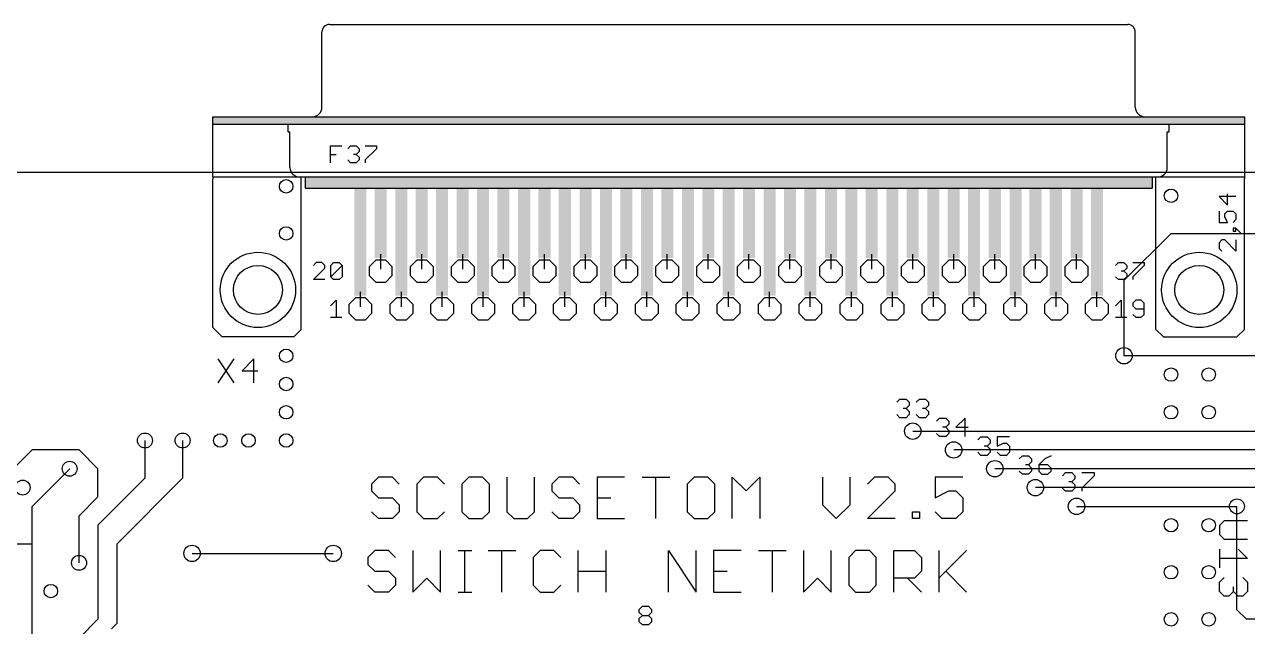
# Model space of a CAD drawing. Extents: x -27 to 163, y -5 to 112.
# Drawn here: x 36.3 to 118.8, y 71.3 to 111.9 of the extents above; entities that cross this region are included whole.
import ezdxf

# ---------------------------------------------------------------- set-up
doc = ezdxf.new("R2010")
doc.units = 0
doc.header["$MEASUREMENT"] = 0
doc.layers.get('0').update_dxf_attribs({"linetype": 'CONTINUOUS'})
for name, color, linetype in [('1', 22, 'CONTINUOUS'), ('17', 82, 'CONTINUOUS'), ('18', 82, 'CONTINUOUS'), ('20', 7, 'CONTINUOUS'), ('21', 7, 'CONTINUOUS'), ('25', 253, 'CONTINUOUS'), ('51', 53, 'CONTINUOUS')]:
    doc.layers.add(name, color=color, linetype=linetype)

# ---------------------------------------------------------------- blocks, each defined once
blk = doc.blocks.new('RECT')
blk.add_solid([(-0.5, -0.5), (0.5, -0.5), (-0.5, 0.5), (0.5, 0.5)])
blk = doc.blocks.new('OCTAGONP')
blk.add_lwpolyline([(-0.5, -0.2071), (-0.5, 0.2071), (-0.2071, 0.5), (0.2071, 0.5), (0.5, 0.2071), (0.5, -0.2071), (0.2071, -0.5), (-0.2071, -0.5)], close=True)
blk = doc.blocks.new('ROUNDP')
blk.add_circle((0, 0), 0.5)
blk = doc.blocks.new('ROUNDV')
blk.add_circle((0, 0), 0.5)

msp = doc.modelspace()

# ---------------------------------------------------------------- linework, layer by layer
at = {"layer": '1'}
for p, q in [((113.665, 97.79), (110.49, 94.615)), ((113.665, 97.79), (129.4348, 97.79)), ((110.49, 94.615), (110.49, 89.535)), ((119.38, 89.535), (110.49, 89.535)), ((96.2406, 84.4487), (123.8187, 84.4487)), ((44.45, 83.82), (44.45, 81.28)), ((46.99, 83.82), (46.99, 81.28)), ((36.83, 83.185), (32.385, 78.74)), ((40.005, 83.185), (36.83, 83.185)), ((41.275, 81.915), (40.005, 83.185)), ((122.555, 83.185), (99.0029, 83.185)), ((36.83, 79.375), (39.37, 81.915)), ((41.275, 80.01), (41.275, 81.915)), ((121.285, 81.915), (101.7778, 81.915)), ((44.45, 81.28), (41.275, 78.105)), ((46.99, 81.28), (42.545, 76.835)), ((104.521, 80.645), (104.5147, 80.6386)), ((120.015, 80.645), (104.521, 80.645)), ((36.83, 78.74), (36.83, 79.375)), ((40.005, 78.74), (41.275, 80.01)), ((107.2896, 79.375), (118.11, 79.375)), ((118.11, 72.39), (118.11, 79.375)), ((36.83, 76.835), (36.83, 78.74)), ((40.005, 75.565), (40.005, 78.74)), ((41.275, 78.105), (41.275, 71.755)), ((36.83, 76.835), (33.655, 76.835)), ((36.83, 73.66), (36.83, 76.835)), ((42.545, 76.835), (42.545, 71.4751)), ((47.625, 76.2), (57.15, 76.2)), ((36.83, 73.025), (36.83, 73.66)), ((36.83, 72.39), (36.83, 73.025)), ((36.83, 60.96), (36.83, 72.39)), ((118.745, 71.755), (118.11, 72.39)), ((41.275, 71.755), (40.005, 70.485)), ((42.545, 71.4751), (42.1899, 71.12)), ((120.015, 71.755), (118.745, 71.755))]:
    msp.add_line(p, q, dxfattribs=at)
at = {"layer": '20'}
msp.add_line((152.38, 101.905), (-17.145, 101.905), dxfattribs=at)
at = {"layer": '21'}
for p, q in [((56.8958, 111.8872), (57.1498, 111.8872)), ((57.1498, 111.8872), (110.4898, 111.8872)), ((110.4898, 111.8872), (110.7438, 111.8872)), ((56.3878, 106.2992), (56.3878, 111.3792)), ((111.2518, 106.2992), (111.2518, 111.3792)), ((49.0218, 105.1562), (49.0218, 105.6642)), ((49.0218, 105.6642), (56.7688, 105.6642)), ((56.7688, 105.6642), (110.8708, 105.6642)), ((110.8708, 105.6642), (118.6178, 105.6642)), ((118.6178, 105.6642), (118.6178, 105.1562)), ((49.0218, 104.6482), (49.0218, 105.1562)), ((49.0218, 105.1562), (51.5618, 105.1562)), ((51.5618, 105.1562), (54.1018, 105.1562)), ((54.1018, 104.6482), (54.1018, 105.1562)), ((54.1018, 105.1562), (113.5378, 105.1562)), ((113.5378, 105.1562), (116.0778, 105.1562)), ((113.5378, 104.6482), (113.5378, 105.1562)), ((116.0778, 105.1562), (118.6178, 105.1562)), ((118.6178, 105.1562), (118.6178, 104.6482)), ((49.0218, 101.6002), (49.0218, 104.6482)), ((54.1018, 104.6482), (54.2288, 104.6482)), ((54.2288, 102.2352), (54.2288, 104.6482)), ((113.4108, 102.2352), (113.4108, 104.6482)), ((113.4108, 104.6482), (113.5378, 104.6482)), ((118.6178, 104.6482), (118.6178, 101.6002)), ((49.0218, 101.6002), (54.1018, 101.6002)), ((49.0218, 101.6002), (49.0218, 101.4732)), ((54.1018, 101.6002), (54.9908, 101.6002)), ((54.9908, 101.6002), (55.2448, 101.6002)), ((54.9908, 91.3132), (54.9908, 101.6002)), ((55.2448, 101.6002), (55.2448, 100.8382)), ((55.2448, 101.6002), (112.3948, 101.6002)), ((112.3948, 101.6002), (112.3948, 100.8382)), ((112.3948, 101.6002), (112.6488, 101.6002)), ((112.6488, 101.6002), (113.5378, 101.6002)), ((112.6488, 91.3132), (112.6488, 101.6002)), ((113.5378, 101.6002), (118.6178, 101.6002)), ((118.6178, 101.6002), (118.6178, 101.4732)), ((49.0218, 91.4402), (49.0218, 101.4732)), ((55.2448, 100.8382), (112.3948, 100.8382)), ((118.6178, 91.3132), (118.6178, 101.4732)), ((56.007, 95.8226), (55.8163, 95.632)), ((56.3883, 95.8226), (56.007, 95.8226)), ((56.579, 95.632), (56.3883, 95.8226)), ((56.9857, 95.632), (57.1764, 95.8226)), ((57.1764, 95.8226), (57.5577, 95.8226)), ((57.5577, 95.8226), (57.7484, 95.632)), ((109.9183, 95.632), (110.109, 95.8226)), ((110.109, 95.8226), (110.4903, 95.8226)), ((110.4903, 95.8226), (110.681, 95.632)), ((111.0877, 95.8226), (111.8504, 95.8226)), ((111.8504, 95.8226), (111.8504, 95.632)), ((55.8163, 94.6787), (56.579, 95.4413)), ((56.579, 95.4413), (56.579, 95.632)), ((56.9857, 94.8693), (56.9857, 95.632)), ((56.9857, 94.8693), (57.7484, 95.632)), ((57.7484, 95.632), (57.7484, 94.8693)), ((110.4903, 95.2506), (110.2997, 95.2506)), ((110.681, 95.4413), (110.4903, 95.2506)), ((110.4903, 95.2506), (110.681, 95.06)), ((110.681, 95.632), (110.681, 95.4413)), ((110.681, 95.06), (110.681, 94.8693)), ((111.8504, 95.632), (111.0877, 94.8693)), ((56.579, 94.6787), (55.8163, 94.6787)), ((57.1764, 94.6787), (56.9857, 94.8693)), ((57.5577, 94.6787), (57.1764, 94.6787)), ((57.7484, 94.8693), (57.5577, 94.6787)), ((110.109, 94.6787), (109.9183, 94.8693)), ((110.4903, 94.6787), (110.109, 94.6787)), ((110.681, 94.8693), (110.4903, 94.6787)), ((111.0877, 94.8693), (111.0877, 94.6787)), ((56.9593, 92.9013), (57.3407, 93.2826)), ((57.3407, 93.2826), (57.3407, 92.1387)), ((109.9183, 92.9013), (110.2997, 93.2826)), ((110.2997, 93.2826), (110.2997, 92.1387)), ((111.2784, 93.2826), (111.0877, 93.092)), ((111.6597, 93.2826), (111.2784, 93.2826)), ((111.8504, 93.092), (111.6597, 93.2826)), ((111.0877, 93.092), (111.0877, 92.9013)), ((111.0877, 92.9013), (111.2784, 92.7106)), ((111.2784, 92.7106), (111.8504, 92.7106)), ((111.8504, 92.3293), (111.8504, 93.092)), ((56.9593, 92.1387), (57.722, 92.1387)), ((109.9183, 92.1387), (110.681, 92.1387)), ((111.0877, 92.3293), (111.2784, 92.1387)), ((111.2784, 92.1387), (111.6597, 92.1387)), ((111.6597, 92.1387), (111.8504, 92.3293)), ((49.6568, 90.8052), (49.0218, 91.4402)), ((54.4828, 90.8052), (49.6568, 90.8052)), ((54.4828, 90.8052), (54.9908, 91.3132)), ((112.6488, 91.3132), (113.1568, 90.8052)), ((113.1568, 90.8052), (118.1098, 90.8052)), ((118.1098, 90.8052), (118.6178, 91.3132)), ((95.1722, 86.3948), (95.3798, 86.6024)), ((95.3798, 86.6024), (95.795, 86.6024)), ((95.795, 85.9795), (95.5874, 85.9795)), ((95.795, 86.6024), (96.0026, 86.3948)), ((96.0026, 86.1871), (95.795, 85.9795)), ((95.795, 85.9795), (96.0026, 85.7719)), ((96.0026, 86.3948), (96.0026, 86.1871)), ((96.4819, 86.3948), (96.6895, 86.6024)), ((96.6895, 86.6024), (97.1047, 86.6024)), ((97.1047, 85.9795), (96.8971, 85.9795)), ((97.1047, 86.6024), (97.3123, 86.3948)), ((97.3123, 86.1871), (97.1047, 85.9795)), ((97.1047, 85.9795), (97.3123, 85.7719)), ((97.3123, 86.3948), (97.3123, 86.1871)), ((95.3798, 85.3567), (95.1722, 85.5643)), ((95.795, 85.3567), (95.3798, 85.3567)), ((96.0026, 85.5643), (95.795, 85.3567)), ((96.0026, 85.7719), (96.0026, 85.5643)), ((96.6895, 85.3567), (96.4819, 85.5643)), ((97.1047, 85.3567), (96.6895, 85.3567)), ((97.3123, 85.5643), (97.1047, 85.3567)), ((97.3123, 85.7719), (97.3123, 85.5643)), ((97.8392, 85.1248), (98.0468, 85.3324)), ((98.0468, 85.3324), (98.462, 85.3324)), ((98.462, 85.3324), (98.6696, 85.1248)), ((98.6696, 85.1248), (98.6696, 84.9171)), ((99.7717, 85.3324), (99.1489, 84.7095)), ((99.7717, 84.0867), (99.7717, 85.3324)), ((98.0468, 84.0867), (97.8392, 84.2943)), ((98.462, 84.7095), (98.2544, 84.7095)), ((98.6696, 84.9171), (98.462, 84.7095)), ((98.462, 84.7095), (98.6696, 84.5019)), ((98.6696, 84.2943), (98.462, 84.0867)), ((98.6696, 84.5019), (98.6696, 84.2943)), ((99.1489, 84.7095), (99.9793, 84.7095)), ((98.462, 84.0867), (98.0468, 84.0867)), ((100.6332, 83.8548), (100.8408, 84.0624)), ((100.8408, 84.0624), (101.256, 84.0624)), ((101.256, 83.4395), (101.0484, 83.4395)), ((101.256, 84.0624), (101.4636, 83.8548)), ((101.4636, 83.6471), (101.256, 83.4395)), ((101.256, 83.4395), (101.4636, 83.2319)), ((101.4636, 83.8548), (101.4636, 83.6471)), ((102.7733, 84.0624), (101.9429, 84.0624)), ((101.9429, 84.0624), (101.9429, 83.4395)), ((101.9429, 83.4395), (102.3581, 83.6471)), ((102.3581, 83.6471), (102.5657, 83.6471)), ((102.5657, 83.6471), (102.7733, 83.4395)), ((102.7733, 83.4395), (102.7733, 83.0243)), ((100.8408, 82.8167), (100.6332, 83.0243)), ((101.256, 82.8167), (100.8408, 82.8167)), ((101.4636, 83.0243), (101.256, 82.8167)), ((101.4636, 83.2319), (101.4636, 83.0243)), ((102.1505, 82.8167), (101.9429, 83.0243)), ((102.5657, 82.8167), (102.1505, 82.8167)), ((102.7733, 83.0243), (102.5657, 82.8167)), ((103.4272, 82.5848), (103.6348, 82.7924)), ((103.6348, 82.7924), (104.05, 82.7924)), ((104.05, 82.7924), (104.2576, 82.5848)), ((104.2576, 82.5848), (104.2576, 82.3771)), ((105.1521, 82.5848), (104.7369, 82.1695)), ((105.5673, 82.7924), (105.1521, 82.5848)), ((103.6348, 81.5467), (103.4272, 81.7543)), ((104.05, 82.1695), (103.8424, 82.1695)), ((104.2576, 82.3771), (104.05, 82.1695)), ((104.05, 82.1695), (104.2576, 81.9619)), ((104.2576, 81.7543), (104.05, 81.5467)), ((104.2576, 81.9619), (104.2576, 81.7543)), ((104.7369, 82.1695), (104.7369, 81.7543)), ((105.3597, 82.1695), (104.7369, 82.1695)), ((104.7369, 81.7543), (104.9445, 81.5467)), ((105.5673, 81.9619), (105.3597, 82.1695)), ((105.3597, 81.5467), (105.5673, 81.7543)), ((105.5673, 81.7543), (105.5673, 81.9619)), ((60.2071, 81.3459), (59.741, 80.8798)), ((59.741, 80.8798), (59.741, 80.4138)), ((61.1392, 81.3459), (60.2071, 81.3459)), ((61.6053, 80.8798), (61.1392, 81.3459)), ((63.2475, 81.3459), (62.7815, 80.8798)), ((62.7815, 80.8798), (62.7815, 79.0156)), ((64.1797, 81.3459), (63.2475, 81.3459)), ((64.6457, 80.8798), (64.1797, 81.3459)), ((66.288, 81.3459), (65.8219, 80.8798)), ((65.8219, 80.8798), (65.8219, 79.0156)), ((67.2201, 81.3459), (66.288, 81.3459)), ((67.6862, 80.8798), (67.2201, 81.3459)), ((67.6862, 79.0156), (67.6862, 80.8798)), ((68.8624, 81.3459), (68.8624, 79.0156)), ((70.7266, 79.0156), (70.7266, 81.3459)), ((72.3689, 81.3459), (71.9028, 80.8798)), ((71.9028, 80.8798), (71.9028, 80.4138)), ((73.301, 81.3459), (72.3689, 81.3459)), ((73.767, 80.8798), (73.301, 81.3459)), ((76.8075, 81.3459), (74.9432, 81.3459)), ((74.9432, 81.3459), (74.9432, 78.5495)), ((77.9837, 81.3459), (79.8479, 81.3459)), ((78.9158, 78.5495), (78.9158, 81.3459)), ((81.4902, 81.3459), (81.0241, 80.8798)), ((81.0241, 80.8798), (81.0241, 79.0156)), ((82.4223, 81.3459), (81.4902, 81.3459)), ((82.8884, 80.8798), (82.4223, 81.3459)), ((82.8884, 79.0156), (82.8884, 80.8798)), ((84.0645, 78.5495), (84.0645, 81.3459)), ((84.0645, 81.3459), (84.9967, 80.4138)), ((84.9967, 80.4138), (85.9288, 81.3459)), ((85.9288, 81.3459), (85.9288, 78.5495)), ((90.1454, 81.3459), (90.1454, 79.4816)), ((92.0097, 79.4816), (92.0097, 81.3459)), ((93.6519, 81.3459), (93.1859, 80.8798)), ((94.584, 81.3459), (93.6519, 81.3459)), ((95.0501, 80.8798), (94.584, 81.3459)), ((95.0501, 80.4138), (95.0501, 80.8798)), ((99.6108, 81.3459), (97.7465, 81.3459)), ((97.7465, 81.3459), (97.7465, 79.9477)), ((104.05, 81.5467), (103.6348, 81.5467)), ((104.9445, 81.5467), (105.3597, 81.5467)), ((106.3482, 81.4418), (106.5558, 81.6494)), ((106.5558, 81.6494), (106.971, 81.6494)), ((106.971, 81.0265), (106.7634, 81.0265)), ((106.971, 81.6494), (107.1786, 81.4418)), ((107.1786, 81.2341), (106.971, 81.0265)), ((106.971, 81.0265), (107.1786, 80.8189)), ((107.1786, 81.4418), (107.1786, 81.2341)), ((107.6579, 81.6494), (108.4883, 81.6494)), ((108.4883, 81.4418), (107.6579, 80.6113)), ((108.4883, 81.6494), (108.4883, 81.4418)), ((59.741, 80.4138), (60.2071, 79.9477)), ((71.9028, 80.4138), (72.3689, 79.9477)), ((93.1859, 78.5495), (95.0501, 80.4138)), ((97.7465, 79.9477), (98.6786, 80.4138)), ((98.6786, 80.4138), (99.1447, 80.4138)), ((99.1447, 80.4138), (99.6108, 79.9477)), ((106.5558, 80.4037), (106.3482, 80.6113)), ((106.971, 80.4037), (106.5558, 80.4037)), ((107.1786, 80.6113), (106.971, 80.4037)), ((107.1786, 80.8189), (107.1786, 80.6113)), ((107.6579, 80.6113), (107.6579, 80.4037)), ((60.2071, 79.9477), (61.1392, 79.9477)), ((61.1392, 79.9477), (61.6053, 79.4816)), ((61.6053, 79.4816), (61.6053, 79.0156)), ((72.3689, 79.9477), (73.301, 79.9477)), ((73.301, 79.9477), (73.767, 79.4816)), ((73.767, 79.4816), (73.767, 79.0156)), ((74.9432, 79.9477), (75.8754, 79.9477)), ((90.1454, 79.4816), (91.0775, 78.5495)), ((91.0775, 78.5495), (92.0097, 79.4816)), ((99.6108, 79.9477), (99.6108, 79.0156)), ((60.2071, 78.5495), (59.741, 79.0156)), ((61.1392, 78.5495), (60.2071, 78.5495)), ((61.6053, 79.0156), (61.1392, 78.5495)), ((62.7815, 79.0156), (63.2475, 78.5495)), ((63.2475, 78.5495), (64.1797, 78.5495)), ((64.1797, 78.5495), (64.6457, 79.0156)), ((65.8219, 79.0156), (66.288, 78.5495)), ((66.288, 78.5495), (67.2201, 78.5495)), ((67.2201, 78.5495), (67.6862, 79.0156)), ((68.8624, 79.0156), (69.3284, 78.5495)), ((69.3284, 78.5495), (70.2605, 78.5495)), ((70.2605, 78.5495), (70.7266, 79.0156)), ((72.3689, 78.5495), (71.9028, 79.0156)), ((73.301, 78.5495), (72.3689, 78.5495)), ((73.767, 79.0156), (73.301, 78.5495)), ((74.9432, 78.5495), (76.8075, 78.5495)), ((81.0241, 79.0156), (81.4902, 78.5495)), ((81.4902, 78.5495), (82.4223, 78.5495)), ((82.4223, 78.5495), (82.8884, 79.0156)), ((95.0501, 78.5495), (93.1859, 78.5495)), ((96.2263, 78.5495), (96.2263, 79.0156)), ((96.2263, 79.0156), (96.6924, 79.0156)), ((96.6924, 78.5495), (96.2263, 78.5495)), ((96.6924, 79.0156), (96.6924, 78.5495)), ((98.2126, 78.5495), (97.7465, 79.0156)), ((99.1447, 78.5495), (98.2126, 78.5495)), ((99.6108, 79.0156), (99.1447, 78.5495)), ((59.9537, 76.3929), (59.4877, 75.9268)), ((59.4877, 75.9268), (59.4877, 75.4608)), ((60.8859, 76.3929), (59.9537, 76.3929)), ((61.3519, 75.9268), (60.8859, 76.3929)), ((62.5281, 76.3929), (62.5281, 73.5965)), ((64.3924, 73.5965), (64.3924, 76.3929)), ((65.5685, 76.3929), (66.5007, 76.3929)), ((66.0346, 73.5965), (66.0346, 76.3929)), ((67.5955, 76.3929), (69.4598, 76.3929)), ((68.5276, 73.5965), (68.5276, 76.3929)), ((71.102, 76.3929), (70.6359, 75.9268)), ((70.6359, 75.9268), (70.6359, 74.0626)), ((72.0341, 76.3929), (71.102, 76.3929)), ((72.5002, 75.9268), (72.0341, 76.3929)), ((73.6764, 73.5965), (73.6764, 76.3929)), ((75.5406, 76.3929), (75.5406, 73.5965)), ((79.7573, 73.5965), (79.7573, 76.3929)), ((79.7573, 76.3929), (81.6215, 73.5965)), ((81.6215, 73.5965), (81.6215, 76.3929)), ((84.662, 76.3929), (82.7977, 76.3929)), ((82.7977, 76.3929), (82.7977, 73.5965)), ((85.8381, 76.3929), (87.7024, 76.3929)), ((86.7703, 73.5965), (86.7703, 76.3929)), ((88.8786, 76.3929), (88.8786, 73.5965)), ((90.7428, 73.5965), (90.7428, 76.3929)), ((92.3851, 76.3929), (91.919, 75.9268)), ((91.919, 75.9268), (91.919, 74.0626)), ((93.3172, 76.3929), (92.3851, 76.3929)), ((93.7833, 75.9268), (93.3172, 76.3929)), ((93.7833, 74.0626), (93.7833, 75.9268)), ((94.9594, 73.5965), (94.9594, 76.3929)), ((94.9594, 76.3929), (96.3576, 76.3929)), ((96.3576, 76.3929), (96.8237, 75.9268)), ((96.8237, 75.9268), (96.8237, 74.9947)), ((97.9999, 76.3929), (97.9999, 73.5965)), ((97.9999, 74.5286), (99.8641, 76.3929)), ((59.4877, 75.4608), (59.9537, 74.9947)), ((59.9537, 74.9947), (60.8859, 74.9947)), ((60.8859, 74.9947), (61.3519, 74.5286)), ((61.3519, 74.5286), (61.3519, 74.0626)), ((62.5281, 73.5965), (63.4602, 74.5286)), ((63.4602, 74.5286), (64.3924, 73.5965)), ((73.6764, 74.9947), (75.5406, 74.9947)), ((82.7977, 74.9947), (83.7298, 74.9947)), ((88.8786, 73.5965), (89.8107, 74.5286)), ((89.8107, 74.5286), (90.7428, 73.5965)), ((96.3576, 74.5286), (94.9594, 74.5286)), ((95.8916, 74.5286), (96.8237, 73.5965)), ((96.8237, 74.9947), (96.3576, 74.5286)), ((98.4659, 74.9947), (99.8641, 73.5965)), ((59.9537, 73.5965), (59.4877, 74.0626)), ((60.8859, 73.5965), (59.9537, 73.5965)), ((61.3519, 74.0626), (60.8859, 73.5965)), ((65.5685, 73.5965), (66.5007, 73.5965)), ((70.6359, 74.0626), (71.102, 73.5965)), ((71.102, 73.5965), (72.0341, 73.5965)), ((72.0341, 73.5965), (72.5002, 74.0626)), ((82.7977, 73.5965), (84.662, 73.5965)), ((91.919, 74.0626), (92.3851, 73.5965)), ((92.3851, 73.5965), (93.3172, 73.5965)), ((93.3172, 73.5965), (93.7833, 74.0626)), ((77.793, 72.4248), (78.0006, 72.6324)), ((78.0006, 72.6324), (78.4159, 72.6324)), ((78.4159, 72.6324), (78.6235, 72.4248)), ((77.793, 72.2171), (77.793, 72.4248)), ((78.0006, 72.0095), (77.793, 72.2171)), ((77.793, 71.8019), (78.0006, 72.0095)), ((77.793, 71.5943), (77.793, 71.8019)), ((78.0006, 72.0095), (78.4159, 72.0095)), ((78.6235, 72.2171), (78.4159, 72.0095)), ((78.4159, 72.0095), (78.6235, 71.8019)), ((78.6235, 72.4248), (78.6235, 72.2171)), ((78.6235, 71.8019), (78.6235, 71.5943)), ((78.0006, 71.3867), (77.793, 71.5943)), ((78.4159, 71.3867), (78.0006, 71.3867)), ((78.6235, 71.5943), (78.4159, 71.3867))]:
    msp.add_line(p, q, dxfattribs=at)
for centre in [(52.0698, 93.9802), (115.5698, 93.9802)]:
    msp.add_circle(centre, 1.651, dxfattribs=at)
for centre, radius, start, end in [((56.8958, 111.3792), 0.508, 90, 180), ((110.7438, 111.3792), 0.508, 0, 90), ((55.7528, 106.2992), 0.635, 270, 0), ((111.8868, 106.2992), 0.635, 180, 270), ((54.8638, 102.2352), 0.635, 180, 270), ((112.7758, 102.2352), 0.635, 270, 0)]:
    msp.add_arc(centre, radius, start, end, dxfattribs=at)
at = {"layer": '25'}
for p, q in [((49.3647, 89.3206), (50.4325, 87.7191)), ((50.4325, 89.3206), (49.3647, 87.7191)), ((51.8027, 89.3206), (51.0019, 88.5198)), ((51.8027, 87.7191), (51.8027, 89.3206)), ((51.0019, 88.5198), (52.0696, 88.5198)), ((117.2556, 78.4091), (116.9421, 78.0956)), ((118.8233, 78.4091), (117.2556, 78.4091)), ((116.9421, 78.0956), (116.9421, 77.4685)), ((116.9421, 77.4685), (117.2556, 77.155)), ((117.2556, 77.155), (118.8233, 77.155)), ((116.9421, 76.4913), (116.9421, 75.2372)), ((118.1962, 76.4913), (118.8233, 75.8643)), ((118.8233, 75.8643), (116.9421, 75.8643)), ((116.9421, 74.26), (117.2556, 74.5735)), ((116.9421, 73.6329), (116.9421, 74.26)), ((118.5097, 74.5735), (118.8233, 74.26)), ((118.8233, 74.26), (118.8233, 73.6329)), ((117.2556, 73.3194), (116.9421, 73.6329)), ((117.8827, 73.6329), (117.5691, 73.3194)), ((117.8827, 73.6329), (117.8827, 73.9464)), ((118.1962, 73.3194), (117.8827, 73.6329)), ((118.8233, 73.6329), (118.5097, 73.3194)), ((117.5691, 73.3194), (117.2556, 73.3194)), ((118.5097, 73.3194), (118.1962, 73.3194))]:
    msp.add_line(p, q, dxfattribs=at)
at = {"layer": '51'}
for p, q in [((56.9593, 102.5527), (56.9593, 103.6966)), ((56.9593, 103.6966), (57.722, 103.6966)), ((58.1287, 103.506), (58.3194, 103.6966)), ((58.3194, 103.6966), (58.7007, 103.6966)), ((58.7007, 103.6966), (58.8914, 103.506)), ((58.8914, 103.3153), (58.7007, 103.1246)), ((58.8914, 103.506), (58.8914, 103.3153)), ((59.2981, 103.6966), (60.0608, 103.6966)), ((60.0608, 103.506), (59.2981, 102.7433)), ((60.0608, 103.6966), (60.0608, 103.506)), ((56.9593, 103.1246), (57.3407, 103.1246)), ((58.3194, 102.5527), (58.1287, 102.7433)), ((58.7007, 102.5527), (58.3194, 102.5527)), ((58.7007, 103.1246), (58.5101, 103.1246)), ((58.7007, 103.1246), (58.8914, 102.934)), ((58.8914, 102.7433), (58.7007, 102.5527)), ((58.8914, 102.934), (58.8914, 102.7433)), ((59.2981, 102.7433), (59.2981, 102.5527)), ((118.0463, 100.274), (116.9024, 100.274)), ((116.9024, 100.274), (117.4744, 99.702)), ((117.4744, 99.702), (117.4744, 100.4647)), ((116.9024, 99.2953), (116.9024, 98.5326)), ((117.2837, 99.1046), (117.4744, 99.2953)), ((117.2837, 98.914), (117.2837, 99.1046)), ((117.4744, 99.2953), (117.8557, 99.2953)), ((117.8557, 99.2953), (118.0463, 99.1046)), ((118.0463, 99.1046), (118.0463, 98.7233)), ((116.9024, 98.5326), (117.4744, 98.5326)), ((117.4744, 98.5326), (117.2837, 98.914)), ((118.0463, 98.7233), (117.8557, 98.5326)), ((118.0463, 98.1344), (117.8557, 98.1344)), ((117.8557, 98.1344), (117.8557, 97.9437)), ((117.8557, 97.9437), (118.0463, 97.9437)), ((118.4277, 97.7531), (118.0463, 98.1344)), ((118.0463, 97.9437), (118.0463, 98.1344)), ((117.093, 97.3463), (116.9024, 97.1556)), ((116.9024, 97.1556), (116.9024, 96.7743)), ((116.9024, 96.7743), (117.093, 96.5837)), ((117.2837, 97.3463), (117.093, 97.3463)), ((118.0463, 96.5837), (117.2837, 97.3463)), ((118.0463, 97.3463), (118.0463, 96.5837)), ((60.3502, 95.3772), (60.3502, 96.3932)), ((63.1188, 95.3772), (63.1188, 96.3932)), ((65.8874, 95.3772), (65.8874, 96.3932)), ((68.6306, 95.3772), (68.6306, 96.3932)), ((71.3992, 95.3772), (71.3992, 96.3932)), ((74.1678, 95.3772), (74.1678, 96.3932)), ((76.911, 95.3772), (76.911, 96.3932)), ((79.6796, 95.3772), (79.6796, 96.3932)), ((82.4482, 95.3772), (82.4482, 96.3932)), ((85.1914, 95.3772), (85.1914, 96.3932)), ((87.96, 95.3772), (87.96, 96.3932)), ((90.7286, 95.3772), (90.7286, 96.3932)), ((93.4718, 95.3772), (93.4718, 96.3932)), ((96.2404, 95.3772), (96.2404, 96.3932)), ((99.009, 95.3772), (99.009, 96.3932)), ((101.7776, 95.3772), (101.7776, 96.3932)), ((104.5208, 95.3772), (104.5208, 96.3932)), ((107.2894, 95.3772), (107.2894, 96.3932)), ((58.9786, 92.8372), (58.9786, 93.8532)), ((61.7472, 92.8372), (61.7472, 93.8532)), ((64.4904, 92.8372), (64.4904, 93.8532)), ((67.259, 92.8372), (67.259, 93.8532)), ((70.0276, 92.8372), (70.0276, 93.8532)), ((72.7708, 92.8372), (72.7708, 93.8532)), ((75.5394, 92.8372), (75.5394, 93.8532)), ((78.308, 92.8372), (78.308, 93.8532)), ((81.0512, 92.8372), (81.0512, 93.8532)), ((83.8198, 92.8372), (83.8198, 93.8532)), ((86.5884, 92.8372), (86.5884, 93.8532)), ((89.3316, 92.8372), (89.3316, 93.8532)), ((92.1002, 92.8372), (92.1002, 93.8532)), ((94.8688, 92.8372), (94.8688, 93.8532)), ((97.6374, 92.8372), (97.6374, 93.8532)), ((100.3806, 92.8372), (100.3806, 93.8532)), ((103.1492, 92.8372), (103.1492, 93.8532)), ((105.9178, 92.8372), (105.9178, 93.8532)), ((108.661, 92.8372), (108.661, 93.8532))]:
    msp.add_line(p, q, dxfattribs=at)

# ---------------------------------------------------------------- block references
at = {"layer": '17'}
for name, p, xscale, yscale in [('ROUNDP', (52.0698, 93.9802), 5.08, 5.08), ('OCTAGONP', (60.3502, 95.2502), 1.524, 1.524), ('OCTAGONP', (63.1188, 95.2502), 1.524, 1.524), ('OCTAGONP', (65.8874, 95.2502), 1.524, 1.524), ('OCTAGONP', (68.6306, 95.2502), 1.524, 1.524), ('OCTAGONP', (71.3992, 95.2502), 1.524, 1.524), ('OCTAGONP', (74.1678, 95.2502), 1.524, 1.524), ('OCTAGONP', (76.911, 95.2502), 1.524, 1.524), ('OCTAGONP', (79.6796, 95.2502), 1.524, 1.524), ('OCTAGONP', (82.4482, 95.2502), 1.524, 1.524), ('OCTAGONP', (85.1914, 95.2502), 1.524, 1.524), ('OCTAGONP', (87.96, 95.2502), 1.524, 1.524), ('OCTAGONP', (90.7286, 95.2502), 1.524, 1.524), ('OCTAGONP', (93.4972, 95.2502), 1.524, 1.524), ('OCTAGONP', (96.2404, 95.2502), 1.524, 1.524), ('OCTAGONP', (99.009, 95.2502), 1.524, 1.524), ('OCTAGONP', (101.7776, 95.2502), 1.524, 1.524), ('OCTAGONP', (104.5208, 95.2502), 1.524, 1.524), ('OCTAGONP', (107.2894, 95.2502), 1.524, 1.524), ('ROUNDP', (115.5698, 93.9802), 5.08, 5.08), ('OCTAGONP', (58.9786, 92.7102), 1.524, 1.524), ('OCTAGONP', (61.7472, 92.7102), 1.524, 1.524), ('OCTAGONP', (64.4904, 92.7102), 1.524, 1.524), ('OCTAGONP', (67.259, 92.7102), 1.524, 1.524), ('OCTAGONP', (70.0276, 92.7102), 1.524, 1.524), ('OCTAGONP', (72.7708, 92.7102), 1.524, 1.524), ('OCTAGONP', (75.5394, 92.7102), 1.524, 1.524), ('OCTAGONP', (78.308, 92.7102), 1.524, 1.524), ('OCTAGONP', (81.0512, 92.7102), 1.524, 1.524), ('OCTAGONP', (83.8198, 92.7102), 1.524, 1.524), ('OCTAGONP', (86.5884, 92.7102), 1.524, 1.524), ('OCTAGONP', (89.3316, 92.7102), 1.524, 1.524), ('OCTAGONP', (92.1002, 92.7102), 1.524, 1.524), ('OCTAGONP', (94.8688, 92.7102), 1.524, 1.524), ('OCTAGONP', (97.6374, 92.7102), 1.524, 1.524), ('OCTAGONP', (100.3806, 92.7102), 1.524, 1.524), ('OCTAGONP', (103.1492, 92.7102), 1.524, 1.524), ('OCTAGONP', (105.9178, 92.7102), 1.524, 1.524), ('OCTAGONP', (108.661, 92.7102), 1.524, 1.524)]:
    msp.add_blockref(name, p, dxfattribs=dict(at, xscale=xscale, yscale=yscale))
at = {"layer": '18'}
for p, xscale, yscale in [((53.975, 100.965), 0.908, 0.908), ((113.665, 100.33), 0.908, 0.908), ((53.975, 97.79), 0.908, 0.908), ((53.975, 89.535), 0.908, 0.908), ((110.49, 89.535), 1.108, 1.108), ((113.665, 88.265), 0.908, 0.908), ((116.205, 88.265), 0.908, 0.908), ((53.975, 87.63), 0.908, 0.908), ((53.975, 85.725), 0.908, 0.908), ((113.665, 85.725), 0.908, 0.908), ((116.205, 85.725), 0.908, 0.908), ((96.2406, 84.4487), 1.108, 1.108), ((44.45, 83.82), 1.008, 1.008), ((46.99, 83.82), 1.008, 1.008), ((49.53, 83.82), 0.908, 0.908), ((51.435, 83.82), 0.908, 0.908), ((53.975, 83.82), 0.908, 0.908), ((99.0029, 83.185), 1.108, 1.108), ((39.37, 81.915), 1.008, 1.008), ((101.7778, 81.915), 1.108, 1.108), ((36.195, 80.645), 1.008, 1.008), ((104.5147, 80.6386), 1.108, 1.108), ((107.2896, 79.375), 1.108, 1.108), ((118.11, 79.375), 1.008, 1.008), ((113.665, 78.105), 0.908, 0.908), ((116.205, 78.105), 0.908, 0.908), ((47.625, 76.2), 1.108, 1.108), ((57.15, 76.2), 1.108, 1.108), ((40.005, 75.565), 1.008, 1.008), ((113.665, 74.93), 0.908, 0.908), ((116.205, 74.93), 0.908, 0.908), ((38.1, 73.66), 0.908, 0.908), ((113.665, 71.755), 0.908, 0.908), ((116.205, 71.755), 0.908, 0.908)]:
    msp.add_blockref('ROUNDV', p, dxfattribs=dict(at, xscale=xscale, yscale=yscale))
at = {"layer": '21'}
for p, xscale, yscale in [((83.8198, 105.4102), 69.596, 0.508), ((83.8198, 101.2192), 57.14999999999999, 0.762), ((58.9786, 97.2187), 0.8128, 7.238999999999999), ((60.3502, 98.4887), 0.8128, 4.698999999999999), ((61.7472, 97.2187), 0.8128, 7.238999999999999), ((63.1188, 98.4887), 0.8128, 4.698999999999999), ((64.4904, 97.2187), 0.8128, 7.238999999999999), ((65.8874, 98.4887), 0.8128, 4.698999999999999), ((67.259, 97.2187), 0.8128, 7.238999999999999), ((68.6306, 98.4887), 0.8128, 4.698999999999999), ((70.0276, 97.2187), 0.8128, 7.238999999999999), ((71.3992, 98.4887), 0.8128, 4.698999999999999), ((72.7708, 97.2187), 0.8128, 7.238999999999999), ((74.1678, 98.4887), 0.8128, 4.698999999999999), ((75.5394, 97.2187), 0.8128, 7.238999999999999), ((76.911, 98.4887), 0.8128, 4.698999999999999), ((78.308, 97.2187), 0.8128, 7.238999999999999), ((79.6796, 98.4887), 0.8128, 4.698999999999999), ((81.0766, 97.2187), 0.8128, 7.238999999999999), ((82.4482, 98.4887), 0.8128, 4.698999999999999), ((83.8198, 97.2187), 0.8128, 7.238999999999999), ((85.1914, 98.4887), 0.8128, 4.698999999999999), ((86.5884, 97.2187), 0.8128, 7.238999999999999), ((87.96, 98.4887), 0.8128, 4.698999999999999), ((89.3316, 97.2187), 0.8128, 7.238999999999999), ((90.7286, 98.4887), 0.8128, 4.698999999999999), ((92.1002, 97.2187), 0.8128, 7.238999999999999), ((93.4718, 98.4887), 0.8128, 4.698999999999999), ((94.8688, 97.2187), 0.8128, 7.238999999999999), ((96.2404, 98.4887), 0.8128, 4.698999999999999), ((97.6374, 97.2187), 0.8128, 7.238999999999999), ((99.009, 98.4887), 0.8128, 4.698999999999999), ((100.3806, 97.2187), 0.8128, 7.238999999999999), ((101.7776, 98.4887), 0.8128, 4.698999999999999), ((103.1746, 97.2187), 0.8128, 7.238999999999999), ((104.5208, 98.4887), 0.8128, 4.698999999999999), ((105.8924, 97.2187), 0.8128, 7.238999999999999), ((107.2894, 98.4887), 0.8128, 4.698999999999999), ((108.661, 97.2187), 0.8128, 7.238999999999999)]:
    msp.add_blockref('RECT', p, dxfattribs=dict(at, xscale=xscale, yscale=yscale))

doc.saveas('drawing.dxf')
